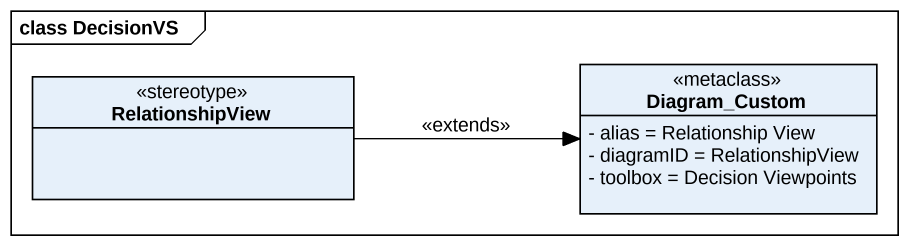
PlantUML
@startuml
mainframe class DecisionVS
hide circle
hide empty members
skinparam classAttributeIconSize 0
class RelationshipView <<stereotype>>
class Diagram_Custom <<metaclass>> {
  - alias = Relationship View
  - diagramID = RelationshipView
  - toolbox = Decision Viewpoints
}
RelationshipView -right-> Diagram_Custom : <<extends>>
@enduml
